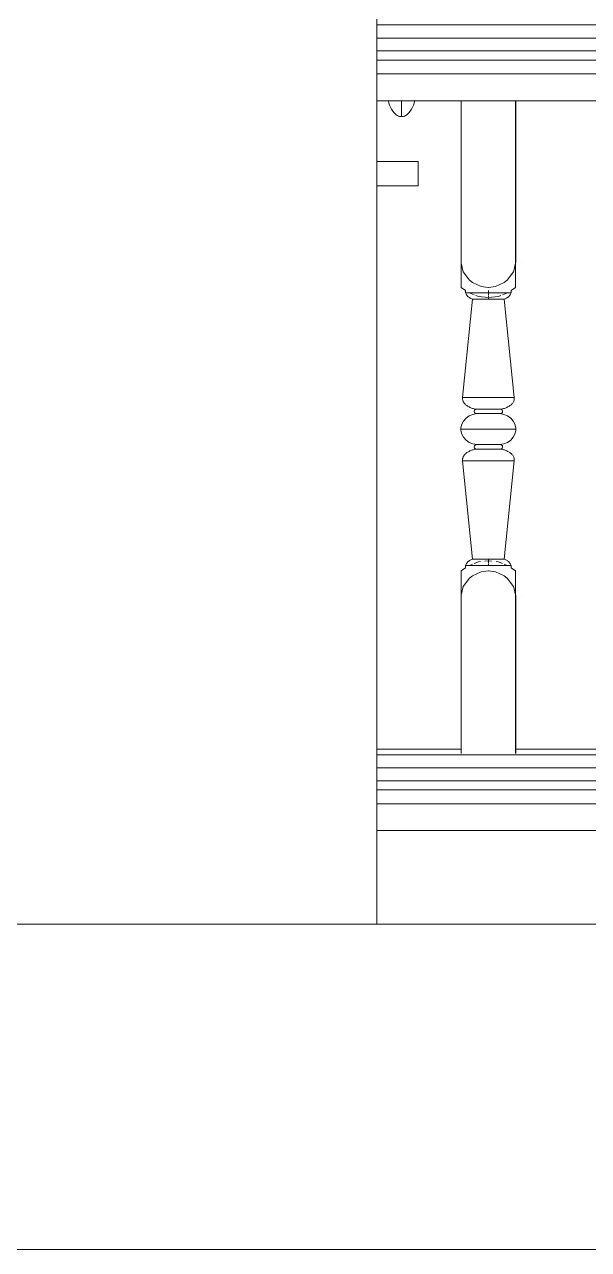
# Model space of a CAD drawing. Header units: inches. Extents: x 16.2 to 49.2, y 7.1 to 20.7.
# Drawn here: x 46.195 to 46.905, y 7.571 to 9.115 of the extents above; entities that cross this region are included whole.
import ezdxf

# ---------------------------------------------------------------- set-up
doc = ezdxf.new("R2010")
doc.units = ezdxf.units.IN
doc.header["$MEASUREMENT"] = 0
doc.layers.add('0inne_gulv', color=252, linetype='Continuous', lineweight=13)

# ---------------------------------------------------------------- blocks, each defined once
blk = doc.blocks.new('DEREK SMALL HOUSE ls')
for p, q in [((0.4783, -1.4427), (0.4783, -1.4355)), ((0.4783, -1.4594), (0.4783, -1.4427)), ((0.4783, -1.4427), (1.5133, -1.4427)), ((0.4783, -1.4594), (1.5133, -1.4594)), ((0.4783, -1.4754), (0.4783, -1.4594)), ((0.4783, -1.4871), (0.4783, -1.4754)), ((0.4783, -1.4754), (1.5133, -1.4754)), ((0.4783, -1.4871), (1.0003, -1.4871)), ((0.4783, -1.4871), (0.4783, -1.5045)), ((0.4783, -1.5384), (0.4783, -1.5045)), ((0.4783, -1.5045), (0.4966, -1.5045)), ((0.4966, -1.5045), (0.4967, -1.5043)), ((0.4966, -1.5045), (0.5093, -1.5045)), ((0.4967, -1.5043), (0.4968, -1.5042)), ((0.5093, -1.5045), (0.5093, -1.5042)), ((0.5093, -1.5045), (0.522, -1.5045)), ((0.5219, -1.5042), (0.5219, -1.5043)), ((0.5219, -1.5043), (0.522, -1.5045)), ((0.522, -1.5045), (1.0006, -1.5045)), ((0.4783, -1.6151), (0.4783, -1.5384)), ((0.4783, -1.5384), (0.4929, -1.5384)), ((0.4929, -1.5389), (0.4929, -1.5384)), ((0.5093, -1.5384), (0.4929, -1.5384)), ((0.4935, -1.5415), (0.4929, -1.5389)), ((0.4943, -1.5441), (0.4935, -1.5415)), ((0.5258, -1.5384), (0.5093, -1.5384)), ((0.5093, -1.5584), (0.5093, -1.5384)), ((0.5252, -1.5415), (0.5243, -1.5441)), ((0.5257, -1.5389), (0.5252, -1.5415)), ((0.5258, -1.5384), (0.5257, -1.5389)), ((0.5258, -1.5384), (0.5845, -1.5384)), ((0.5845, -1.5384), (0.6531, -1.5384)), ((0.5845, -1.5384), (0.5845, -1.7432)), ((0.6531, -1.7429), (0.6531, -1.5384)), ((0.6531, -1.5384), (0.6532, -1.5384)), ((0.6532, -1.7429), (0.6532, -1.5384)), ((0.6532, -1.5384), (0.7636, -1.5384)), ((0.6532, -1.7429), (0.6532, -1.5384)), ((0.6532, -1.7429), (0.6532, -1.5384)), ((0.4954, -1.5466), (0.4943, -1.5441)), ((0.4967, -1.549), (0.4954, -1.5466)), ((0.4983, -1.5514), (0.4967, -1.549)), ((0.5001, -1.5536), (0.4983, -1.5514)), ((0.5021, -1.5557), (0.5001, -1.5536)), ((0.5031, -1.5565), (0.5021, -1.5557)), ((0.5042, -1.5572), (0.5031, -1.5565)), ((0.5054, -1.5577), (0.5042, -1.5572)), ((0.5067, -1.5581), (0.5054, -1.5577)), ((0.508, -1.5583), (0.5067, -1.5581)), ((0.5093, -1.5584), (0.508, -1.5583)), ((0.5106, -1.5583), (0.5093, -1.5584)), ((0.512, -1.5581), (0.5106, -1.5583)), ((0.5133, -1.5577), (0.512, -1.5581)), ((0.5145, -1.5572), (0.5133, -1.5577)), ((0.5156, -1.5565), (0.5145, -1.5572)), ((0.5165, -1.5557), (0.5156, -1.5565)), ((0.5185, -1.5536), (0.5165, -1.5557)), ((0.5203, -1.5514), (0.5185, -1.5536)), ((0.5219, -1.549), (0.5203, -1.5514)), ((0.5232, -1.5466), (0.5219, -1.549)), ((0.5243, -1.5441), (0.5232, -1.5466)), ((0.4783, -1.6151), (0.5302, -1.6151)), ((0.4783, -1.6457), (0.4783, -1.6151)), ((0.5302, -1.6457), (0.5302, -1.6151)), ((0.4783, -1.6457), (0.5302, -1.6457)), ((0.4783, -1.6457), (0.4783, -2.3555)), ((0.5871, -1.7542), (0.5845, -1.7432)), ((0.5845, -1.7738), (0.5845, -1.7432)), ((0.6531, -1.7433), (0.6508, -1.7527)), ((0.6531, -1.7429), (0.6531, -1.743)), ((0.6532, -1.7429), (0.6531, -1.7429)), ((0.6531, -1.743), (0.6531, -1.7429)), ((0.6531, -1.7431), (0.6531, -1.7429)), ((0.6532, -1.7429), (0.6531, -1.7429)), ((0.6531, -1.7429), (0.6532, -1.7429)), ((0.6531, -1.7431), (0.6531, -1.7429)), ((0.6531, -1.7429), (0.6532, -1.7429)), ((0.6531, -1.743), (0.6531, -1.7431)), ((0.6531, -1.743), (0.6531, -1.743)), ((0.6531, -1.7431), (0.6531, -1.7432)), ((0.6531, -1.7432), (0.6531, -1.7431)), ((0.6531, -1.7432), (0.6531, -1.7431)), ((0.6531, -1.7432), (0.6531, -1.7432)), ((0.6531, -1.7433), (0.6531, -1.7432)), ((0.6531, -1.7738), (0.6531, -1.7433)), ((0.6608, -1.7429), (0.6609, -1.7429)), ((0.6608, -1.7429), (0.6609, -1.7429)), ((0.5871, -1.7542), (0.595, -1.7647)), ((0.6505, -1.7542), (0.6426, -1.7647)), ((0.6508, -1.7527), (0.6505, -1.7542)), ((0.6531, -1.7571), (0.6532, -1.7571)), ((0.6531, -1.7571), (0.6532, -1.7571)), ((0.5844, -1.7737), (0.5845, -1.7738)), ((0.5844, -1.7737), (0.5845, -1.7738)), ((0.5845, -1.7738), (0.5901, -1.7777)), ((0.595, -1.7647), (0.599, -1.7676)), ((0.599, -1.7676), (0.6096, -1.7724)), ((0.6185, -1.7737), (0.6096, -1.7724)), ((0.6188, -1.7738), (0.6185, -1.7737)), ((0.6188, -1.7738), (0.6191, -1.7737)), ((0.6188, -1.7738), (0.6188, -1.7737)), ((0.628, -1.7724), (0.6191, -1.7737)), ((0.6386, -1.7676), (0.628, -1.7724)), ((0.6386, -1.7676), (0.6426, -1.7647)), ((0.6475, -1.7776), (0.6531, -1.7738)), ((0.6531, -1.7738), (0.6532, -1.7737)), ((0.6531, -1.7738), (0.6532, -1.7737)), ((0.5988, -1.7884), (0.5862, -1.9124)), ((0.5901, -1.7777), (0.5901, -1.7805)), ((0.5901, -1.7805), (0.5905, -1.7814)), ((0.5901, -1.7805), (0.5943, -1.7805)), ((0.5905, -1.7814), (0.5909, -1.7823)), ((0.5909, -1.7823), (0.5914, -1.7831)), ((0.5914, -1.7831), (0.592, -1.7839)), ((0.592, -1.7839), (0.5927, -1.7847)), ((0.5927, -1.7847), (0.5934, -1.7854)), ((0.5934, -1.7854), (0.5942, -1.786)), ((0.5942, -1.786), (0.595, -1.7866)), ((0.5943, -1.7805), (0.5945, -1.7807)), ((0.5943, -1.7805), (0.6188, -1.7805)), ((0.5945, -1.7807), (0.601, -1.7831)), ((0.595, -1.7866), (0.5959, -1.7872)), ((0.5959, -1.7872), (0.5968, -1.7877)), ((0.5968, -1.7877), (0.5978, -1.7881)), ((0.5978, -1.7881), (0.5988, -1.7884)), ((0.6389, -1.7884), (0.5988, -1.7884)), ((0.6032, -1.7839), (0.6062, -1.785)), ((0.6062, -1.785), (0.6188, -1.7865)), ((0.6188, -1.7777), (0.6188, -1.7805)), ((0.6188, -1.7805), (0.6433, -1.7805)), ((0.6188, -1.7831), (0.6188, -1.7807)), ((0.6188, -1.7831), (0.6188, -1.7807)), ((0.6188, -1.7865), (0.6188, -1.7839)), ((0.6188, -1.7865), (0.6188, -1.7839)), ((0.6188, -1.7865), (0.6314, -1.785)), ((0.6188, -1.7866), (0.6188, -1.7865)), ((0.6188, -1.7866), (0.6188, -1.7865)), ((0.6188, -1.7884), (0.6188, -1.7872)), ((0.6188, -1.7884), (0.6188, -1.7872)), ((0.6314, -1.785), (0.6344, -1.7839)), ((0.6365, -1.7831), (0.6431, -1.7807)), ((0.6399, -1.7881), (0.6389, -1.7884)), ((0.6389, -1.7884), (0.6514, -1.9124)), ((0.6408, -1.7877), (0.6399, -1.7881)), ((0.6418, -1.7872), (0.6408, -1.7877)), ((0.6427, -1.7866), (0.6418, -1.7872)), ((0.6435, -1.786), (0.6427, -1.7866)), ((0.6431, -1.7807), (0.6433, -1.7805)), ((0.6475, -1.7805), (0.6433, -1.7805)), ((0.6443, -1.7854), (0.6435, -1.786)), ((0.645, -1.7847), (0.6443, -1.7854)), ((0.6456, -1.7839), (0.645, -1.7847)), ((0.6462, -1.7831), (0.6456, -1.7839)), ((0.6467, -1.7823), (0.6462, -1.7831)), ((0.6472, -1.7814), (0.6467, -1.7823)), ((0.6475, -1.7805), (0.6472, -1.7814)), ((0.6475, -1.7776), (0.6475, -1.7805)), ((0.5862, -1.9124), (0.5862, -1.9133)), ((0.6514, -1.9124), (0.5862, -1.9124)), ((0.5862, -1.9133), (0.5862, -1.9142)), ((0.5862, -1.9142), (0.5864, -1.9151)), ((0.6514, -1.9142), (0.6513, -1.9151)), ((0.6514, -1.9124), (0.6515, -1.9133)), ((0.6515, -1.9133), (0.6514, -1.9142)), ((0.5864, -1.9151), (0.5866, -1.916)), ((0.5866, -1.916), (0.5869, -1.9169)), ((0.5869, -1.9169), (0.5872, -1.9178)), ((0.5872, -1.9178), (0.5877, -1.9186)), ((0.5877, -1.9186), (0.5882, -1.9194)), ((0.5882, -1.9194), (0.5887, -1.9201)), ((0.5887, -1.9201), (0.5894, -1.9208)), ((0.5894, -1.9208), (0.5901, -1.9215)), ((0.5901, -1.9215), (0.5908, -1.9221)), ((0.5908, -1.9221), (0.5917, -1.9227)), ((0.5917, -1.9227), (0.5926, -1.9233)), ((0.5926, -1.9233), (0.5936, -1.9239)), ((0.5936, -1.9239), (0.5946, -1.9244)), ((0.5946, -1.9244), (0.5956, -1.9249)), ((0.5956, -1.9249), (0.5966, -1.9253)), ((0.5966, -1.9253), (0.5976, -1.9258)), ((0.5976, -1.9258), (0.5987, -1.9261)), ((0.5987, -1.9261), (0.5998, -1.9264)), ((0.5998, -1.9264), (0.6009, -1.9267)), ((0.6009, -1.9267), (0.602, -1.927)), ((0.601, -1.9291), (0.6009, -1.9298)), ((0.6009, -1.9298), (0.6009, -1.9305)), ((0.6013, -1.9285), (0.601, -1.9291)), ((0.6018, -1.9279), (0.6013, -1.9285)), ((0.6024, -1.9275), (0.6018, -1.9279)), ((0.602, -1.927), (0.6031, -1.9272)), ((0.6031, -1.9272), (0.6024, -1.9275)), ((0.6031, -1.9272), (0.6346, -1.9272)), ((0.6357, -1.927), (0.6346, -1.9272)), ((0.6346, -1.9272), (0.6353, -1.9275)), ((0.6353, -1.9275), (0.6359, -1.9279)), ((0.6368, -1.9267), (0.6357, -1.927)), ((0.6359, -1.9279), (0.6364, -1.9285)), ((0.6364, -1.9285), (0.6367, -1.9291)), ((0.6367, -1.9291), (0.6368, -1.9298)), ((0.6368, -1.9298), (0.6367, -1.9305)), ((0.6379, -1.9264), (0.6368, -1.9267)), ((0.639, -1.9261), (0.6379, -1.9264)), ((0.64, -1.9258), (0.639, -1.9261)), ((0.6411, -1.9253), (0.64, -1.9258)), ((0.6421, -1.9249), (0.6411, -1.9253)), ((0.6431, -1.9244), (0.6421, -1.9249)), ((0.6441, -1.9239), (0.6431, -1.9244)), ((0.645, -1.9233), (0.6441, -1.9239)), ((0.6459, -1.9227), (0.645, -1.9233)), ((0.6468, -1.9221), (0.6459, -1.9227)), ((0.6476, -1.9215), (0.6468, -1.9221)), ((0.6483, -1.9208), (0.6476, -1.9215)), ((0.6489, -1.9201), (0.6483, -1.9208)), ((0.6495, -1.9194), (0.6489, -1.9201)), ((0.65, -1.9186), (0.6495, -1.9194)), ((0.6504, -1.9178), (0.65, -1.9186)), ((0.6508, -1.9169), (0.6504, -1.9178)), ((0.6511, -1.916), (0.6508, -1.9169)), ((0.6513, -1.9151), (0.6511, -1.916)), ((0.5876, -1.9421), (0.5854, -1.9462)), ((0.5908, -1.9385), (0.5876, -1.9421)), ((0.5948, -1.9357), (0.5908, -1.9385)), ((0.5994, -1.9338), (0.5948, -1.9357)), ((0.6044, -1.9328), (0.5994, -1.9338)), ((0.6009, -1.9305), (0.6012, -1.9312)), ((0.6012, -1.9312), (0.6016, -1.9318)), ((0.6016, -1.9318), (0.6022, -1.9323)), ((0.6022, -1.9323), (0.6028, -1.9326)), ((0.6028, -1.9326), (0.6036, -1.9328)), ((0.6036, -1.9328), (0.6044, -1.9328)), ((0.6044, -1.9328), (0.6333, -1.9328)), ((0.6333, -1.9328), (0.6382, -1.9338)), ((0.634, -1.9328), (0.6333, -1.9328)), ((0.6348, -1.9326), (0.634, -1.9328)), ((0.6355, -1.9323), (0.6348, -1.9326)), ((0.6361, -1.9318), (0.6355, -1.9323)), ((0.6365, -1.9312), (0.6361, -1.9318)), ((0.6367, -1.9305), (0.6365, -1.9312)), ((0.6382, -1.9338), (0.6428, -1.9357)), ((0.6428, -1.9357), (0.6469, -1.9385)), ((0.6469, -1.9385), (0.65, -1.9421)), ((0.65, -1.9421), (0.6523, -1.9462)), ((0.5854, -1.9462), (0.5843, -1.9506)), ((0.5843, -1.9506), (0.5843, -1.9523)), ((0.5843, -1.9541), (0.5843, -1.9523)), ((0.5843, -1.9523), (0.6534, -1.9523)), ((0.5854, -1.9585), (0.5843, -1.9541)), ((0.5876, -1.9626), (0.5854, -1.9585)), ((0.65, -1.9626), (0.6523, -1.9585)), ((0.6523, -1.9462), (0.6534, -1.9506)), ((0.6523, -1.9585), (0.6534, -1.9541)), ((0.6534, -1.9506), (0.6534, -1.9523)), ((0.6534, -1.9541), (0.6534, -1.9523)), ((0.5908, -1.9662), (0.5876, -1.9626)), ((0.5948, -1.969), (0.5908, -1.9662)), ((0.5994, -1.9709), (0.5948, -1.969)), ((0.6044, -1.9718), (0.5994, -1.9709)), ((0.6009, -1.9741), (0.6012, -1.9735)), ((0.6009, -1.9748), (0.6009, -1.9741)), ((0.601, -1.9755), (0.6009, -1.9748)), ((0.6013, -1.9762), (0.601, -1.9755)), ((0.6012, -1.9735), (0.6016, -1.9729)), ((0.6018, -1.9768), (0.6013, -1.9762)), ((0.6016, -1.9729), (0.6022, -1.9724)), ((0.6022, -1.9724), (0.6028, -1.972)), ((0.6028, -1.972), (0.6036, -1.9719)), ((0.6036, -1.9719), (0.6044, -1.9718)), ((0.6333, -1.9718), (0.6044, -1.9718)), ((0.6333, -1.9718), (0.6382, -1.9709)), ((0.634, -1.9719), (0.6333, -1.9718)), ((0.6348, -1.972), (0.634, -1.9719)), ((0.6355, -1.9724), (0.6348, -1.972)), ((0.6361, -1.9729), (0.6355, -1.9724)), ((0.6359, -1.9768), (0.6364, -1.9762)), ((0.6365, -1.9735), (0.6361, -1.9729)), ((0.6364, -1.9762), (0.6367, -1.9755)), ((0.6367, -1.9741), (0.6365, -1.9735)), ((0.6368, -1.9748), (0.6367, -1.9741)), ((0.6367, -1.9755), (0.6368, -1.9748)), ((0.6382, -1.9709), (0.6428, -1.969)), ((0.6428, -1.969), (0.6469, -1.9662)), ((0.6469, -1.9662), (0.65, -1.9626)), ((0.5862, -1.9904), (0.5864, -1.9895)), ((0.5862, -1.9914), (0.5862, -1.9904)), ((0.5862, -1.9923), (0.5862, -1.9914)), ((0.5864, -1.9895), (0.5866, -1.9887)), ((0.5866, -1.9887), (0.5869, -1.9878)), ((0.5869, -1.9878), (0.5872, -1.9869)), ((0.5872, -1.9869), (0.5877, -1.9861)), ((0.5877, -1.9861), (0.5882, -1.9853)), ((0.5882, -1.9853), (0.5887, -1.9846)), ((0.5887, -1.9846), (0.5894, -1.9839)), ((0.5894, -1.9839), (0.5901, -1.9832)), ((0.5901, -1.9832), (0.5908, -1.9826)), ((0.5908, -1.9826), (0.5917, -1.9819)), ((0.5917, -1.9819), (0.5926, -1.9813)), ((0.5926, -1.9813), (0.5936, -1.9808)), ((0.5936, -1.9808), (0.5946, -1.9803)), ((0.5946, -1.9803), (0.5956, -1.9798)), ((0.5956, -1.9798), (0.5966, -1.9793)), ((0.5966, -1.9793), (0.5976, -1.9789)), ((0.5976, -1.9789), (0.5987, -1.9786)), ((0.5987, -1.9786), (0.5998, -1.9782)), ((0.5998, -1.9782), (0.6009, -1.9779)), ((0.6009, -1.9779), (0.602, -1.9777)), ((0.6024, -1.9772), (0.6018, -1.9768)), ((0.602, -1.9777), (0.6031, -1.9775)), ((0.6031, -1.9775), (0.6024, -1.9772)), ((0.6346, -1.9775), (0.6031, -1.9775)), ((0.6346, -1.9775), (0.6353, -1.9772)), ((0.6357, -1.9777), (0.6346, -1.9775)), ((0.6353, -1.9772), (0.6359, -1.9768)), ((0.6368, -1.9779), (0.6357, -1.9777)), ((0.6379, -1.9782), (0.6368, -1.9779)), ((0.639, -1.9786), (0.6379, -1.9782)), ((0.64, -1.9789), (0.639, -1.9786)), ((0.6411, -1.9793), (0.64, -1.9789)), ((0.6421, -1.9798), (0.6411, -1.9793)), ((0.6431, -1.9803), (0.6421, -1.9798)), ((0.6441, -1.9808), (0.6431, -1.9803)), ((0.645, -1.9813), (0.6441, -1.9808)), ((0.6459, -1.9819), (0.645, -1.9813)), ((0.6468, -1.9826), (0.6459, -1.9819)), ((0.6476, -1.9832), (0.6468, -1.9826)), ((0.6483, -1.9839), (0.6476, -1.9832)), ((0.6489, -1.9846), (0.6483, -1.9839)), ((0.6495, -1.9853), (0.6489, -1.9846)), ((0.65, -1.9861), (0.6495, -1.9853)), ((0.6504, -1.9869), (0.65, -1.9861)), ((0.6508, -1.9878), (0.6504, -1.9869)), ((0.6511, -1.9887), (0.6508, -1.9878)), ((0.6513, -1.9895), (0.6511, -1.9887)), ((0.6514, -1.9904), (0.6513, -1.9895)), ((0.6515, -1.9914), (0.6514, -1.9904)), ((0.6514, -1.9923), (0.6515, -1.9914)), ((0.5988, -2.1163), (0.5862, -1.9923)), ((0.6514, -1.9923), (0.5862, -1.9923)), ((0.6389, -2.1163), (0.6514, -1.9923)), ((0.5845, -2.1309), (0.5901, -2.127)), ((0.5901, -2.1241), (0.5905, -2.1232)), ((0.5901, -2.127), (0.5901, -2.1241)), ((0.5901, -2.1241), (0.5943, -2.1241)), ((0.5905, -2.1232), (0.5909, -2.1224)), ((0.5909, -2.1224), (0.5914, -2.1215)), ((0.5914, -2.1215), (0.592, -2.1207)), ((0.592, -2.1207), (0.5927, -2.12)), ((0.5927, -2.12), (0.5934, -2.1193)), ((0.5934, -2.1193), (0.5942, -2.1186)), ((0.5942, -2.1186), (0.595, -2.118)), ((0.5943, -2.1241), (0.5945, -2.124)), ((0.6433, -2.1241), (0.5943, -2.1241)), ((0.5945, -2.124), (0.5988, -2.1224)), ((0.595, -2.118), (0.5959, -2.1175)), ((0.5959, -2.1175), (0.5968, -2.117)), ((0.5968, -2.117), (0.5978, -2.1166)), ((0.5978, -2.1166), (0.5988, -2.1163)), ((0.5988, -2.1163), (0.6389, -2.1163)), ((0.601, -2.1215), (0.6062, -2.1196)), ((0.6062, -2.1196), (0.6091, -2.1193)), ((0.6145, -2.1186), (0.6188, -2.1181)), ((0.6188, -2.1163), (0.6188, -2.1181)), ((0.6188, -2.1163), (0.6188, -2.1181)), ((0.6188, -2.1181), (0.623, -2.1186)), ((0.6188, -2.1181), (0.6188, -2.1186)), ((0.6188, -2.1181), (0.6188, -2.1186)), ((0.6188, -2.1193), (0.6188, -2.1215)), ((0.6188, -2.1193), (0.6188, -2.1215)), ((0.6188, -2.1224), (0.6188, -2.124)), ((0.6188, -2.1224), (0.6188, -2.124)), ((0.6285, -2.1193), (0.6314, -2.1196)), ((0.6314, -2.1196), (0.6365, -2.1215)), ((0.6388, -2.1224), (0.6431, -2.124)), ((0.6399, -2.1166), (0.6389, -2.1163)), ((0.6408, -2.117), (0.6399, -2.1166)), ((0.6418, -2.1175), (0.6408, -2.117)), ((0.6427, -2.118), (0.6418, -2.1175)), ((0.6435, -2.1186), (0.6427, -2.118)), ((0.6431, -2.124), (0.6433, -2.1241)), ((0.6475, -2.1241), (0.6433, -2.1241)), ((0.6443, -2.1193), (0.6435, -2.1186)), ((0.645, -2.12), (0.6443, -2.1193)), ((0.6456, -2.1207), (0.645, -2.12)), ((0.6462, -2.1215), (0.6456, -2.1207)), ((0.6467, -2.1224), (0.6462, -2.1215)), ((0.6472, -2.1232), (0.6467, -2.1224)), ((0.6475, -2.1241), (0.6472, -2.1232)), ((0.6475, -2.1271), (0.6475, -2.1241)), ((0.6475, -2.1271), (0.6531, -2.1309)), ((0.5844, -2.1309), (0.5845, -2.1309)), ((0.5844, -2.1309), (0.5845, -2.1309)), ((0.5845, -2.1309), (0.5845, -2.1614)), ((0.595, -2.14), (0.5871, -2.1505)), ((0.599, -2.1371), (0.595, -2.14)), ((0.6096, -2.1323), (0.599, -2.1371)), ((0.6096, -2.1323), (0.6187, -2.1309)), ((0.6188, -2.1309), (0.6187, -2.1309)), ((0.6188, -2.1309), (0.6189, -2.1309)), ((0.6189, -2.1309), (0.628, -2.1323)), ((0.6386, -2.1371), (0.628, -2.1323)), ((0.6386, -2.1371), (0.6425, -2.14)), ((0.6425, -2.14), (0.6504, -2.1505)), ((0.6531, -2.1613), (0.6531, -2.1309)), ((0.6531, -2.1309), (0.6532, -2.1309)), ((0.6531, -2.1309), (0.6532, -2.1309)), ((0.5871, -2.1505), (0.5845, -2.1614)), ((0.5845, -2.3555), (0.5845, -2.1614)), ((0.6508, -2.152), (0.6504, -2.1505)), ((0.6508, -2.1519), (0.6505, -2.1505)), ((0.6531, -2.1613), (0.6508, -2.152)), ((0.6531, -2.1476), (0.6532, -2.1476)), ((0.6531, -2.1476), (0.6532, -2.1476)), ((0.6531, -2.1615), (0.6531, -2.1613)), ((0.6531, -2.1616), (0.6531, -2.1615)), ((0.6531, -2.1617), (0.6531, -2.1615)), ((0.6531, -2.1616), (0.6531, -2.1617)), ((0.6531, -2.1616), (0.6531, -2.1617)), ((0.6531, -2.1617), (0.6531, -2.3612)), ((0.6532, -2.1617), (0.6531, -2.1617)), ((0.6532, -2.1617), (0.6531, -2.1617)), ((0.6532, -2.1617), (0.6531, -2.1617)), ((0.6532, -2.1617), (0.6532, -2.3555)), ((0.6608, -2.1617), (0.6609, -2.1617)), ((0.6608, -2.1617), (0.6609, -2.1617)), ((0.4783, -2.3627), (0.4783, -2.3555)), ((0.4783, -2.3555), (0.5845, -2.3555)), ((0.5845, -2.3555), (0.5845, -2.3612)), ((0.6532, -2.3555), (0.7636, -2.3555)), ((0.6532, -2.3555), (0.6532, -2.3612)), ((0.4783, -2.3794), (0.4783, -2.3627)), ((0.4783, -2.3627), (1.5133, -2.3627)), ((0.4783, -2.3794), (1.5133, -2.3794)), ((0.4783, -2.3954), (0.4783, -2.3794)), ((0.4783, -2.4071), (0.4783, -2.3954)), ((0.4783, -2.3954), (1.4683, -2.3954)), ((0.4783, -2.4071), (1.0508, -2.4071)), ((0.4783, -2.4071), (0.4783, -2.4245)), ((0.4783, -2.4584), (0.4783, -2.4245)), ((0.4783, -2.4245), (1.054, -2.4245)), ((0.4783, -2.5763), (0.4783, -2.4584)), ((0.4783, -2.4584), (1.0736, -2.4584)), ((-7.8148, -2.5763), (0.4783, -2.5763)), ((1.0579, -2.5763), (0.4783, -2.5763)), ((1.0579, -2.5763), (0.4783, -2.5763)), ((0.4783, -2.5763), (1.8783, -2.5763)), ((1.0579, -2.5763), (0.4783, -2.5763)), ((1.8783, -2.9863), (-7.8148, -2.9863))]:
    blk.add_line(p, q)

msp = doc.modelspace()

# ---------------------------------------------------------------- block references
at = {"layer": '0inne_gulv'}
msp.add_blockref('DEREK SMALL HOUSE ls', (46.1603, 10.5575), dxfattribs=at)

doc.saveas('drawing.dxf')
